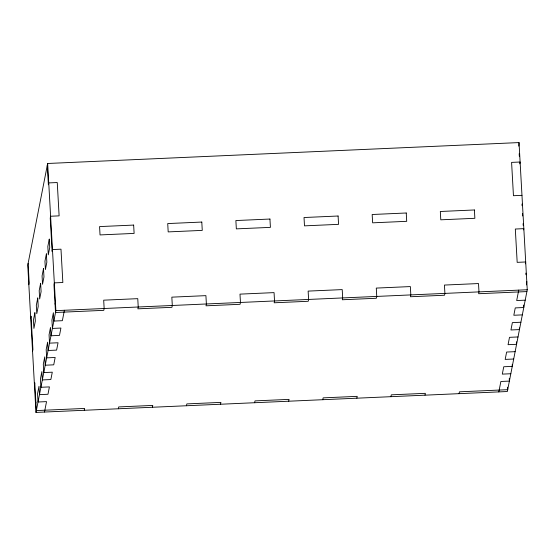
<?xml version="1.0" encoding="UTF-8"?>
<svg xmlns="http://www.w3.org/2000/svg" width="555" height="555" viewBox="0 0 555 555"><rect width="100%" height="100%" fill="white"/><g stroke="black" fill="none" stroke-linecap="round" stroke-linejoin="round"><path stroke-width="0.83" d="M47.654 163.482L27.75 265.255L35.978 412.421L507.346 391.518L527.25 289.745L519.022 142.579L47.654 163.482L55.882 310.647L35.978 412.421M28.839 284.694L29.193 282.856L28.111 263.417M30.698 318.015L31.059 316.177L32.925 349.497L32.565 351.336M34.424 384.657L34.785 382.818L36.339 410.582L84.61 408.445L84.249 410.284M35.513 404.089L35.874 402.25M55.056 304.154L55.417 302.315M44.497 412.046L46.537 401.619L38.017 402L37.553 393.668L38.989 386.315L39.454 394.64L47.973 394.265L49.409 386.904L40.897 387.286L40.425 378.954L41.868 371.593L42.333 379.925L50.852 379.551L52.288 372.19L43.769 372.571L43.304 364.24L44.747 356.879L45.212 365.211L53.731 364.836L55.167 357.475L46.648 357.857L46.183 349.525L47.619 342.164L48.084 350.496L56.603 350.122L58.046 342.761L49.527 343.143L49.062 334.811L50.498 327.45L50.963 335.782L59.482 335.407L60.918 328.047L52.406 328.421L51.934 320.096L53.377 312.736L53.842 321.067L62.361 320.686L64.401 310.266M118.326 408.771L118.687 406.933L152.764 405.421L152.403 407.259M186.473 405.747L186.834 403.908L220.911 402.396L220.55 404.234M254.627 402.729L254.988 400.89L289.058 399.378L288.697 401.216M322.774 399.704L323.135 397.866L357.212 396.353L356.851 398.192M390.928 396.679L391.282 394.841L425.359 393.335L424.998 395.174M459.075 393.662L459.436 391.823L507.707 389.679L507.568 387.182M519.022 142.579L518.759 146.111M519.751 163.857L520.111 162.018L511.592 162.393L513.451 195.714L521.971 195.332M523.594 229.881L523.837 228.653L515.317 229.035L517.177 262.355L525.696 261.974L525.335 263.812M498.827 391.899L500.867 381.472L509.386 381.098L509.247 378.6M518.731 290.119L516.691 300.539L525.21 300.165M526.785 281.413L526.515 284.916M55.882 310.647L527.25 289.745M526.889 291.583L478.618 293.72L478.979 291.881L478.514 283.55L444.437 285.062L444.902 293.394L444.541 295.232L410.464 296.745L410.825 294.906L410.36 286.574L376.283 288.087L376.755 296.419L376.394 298.257L342.317 299.762L342.678 297.924L342.213 289.599L308.136 291.104L308.601 299.436L308.24 301.275L274.17 302.787L274.524 300.949L274.059 292.617L239.989 294.129L240.454 302.461L240.093 304.3L206.016 305.812L206.377 303.974L205.912 295.642L171.835 297.154L172.3 305.479L171.946 307.317L137.869 308.83L138.23 306.991L137.765 298.659L103.688 300.172L104.153 308.504L103.792 310.342L55.521 312.486L53.967 284.715L54.328 282.877L62.847 282.502L60.981 249.181L52.461 249.556L52.108 251.394L50.241 218.073L50.602 216.235L59.121 215.86L57.255 182.54L48.736 182.914L48.375 184.76L47.293 165.321M522.331 314.879L513.819 315.261L515.255 307.9L523.774 307.525L523.636 305.021M520.895 322.24L512.376 322.615L510.94 329.975L519.459 329.594L519.362 327.929M518.016 336.954L509.497 337.329L508.061 344.69L516.58 344.308L516.441 341.811M515.144 351.669L506.625 352.043L505.182 359.404L513.701 359.023M510.822 373.737L502.31 374.119L503.746 366.758L512.265 366.383L512.168 364.718M519.182 153.714L519.327 156.246M521.991 204.011L522.088 205.718M522.519 213.404L522.664 215.971M523.094 223.658L523.192 225.372M525.856 273.109L525.953 274.801M34.875 312.729L33.439 320.089L33.904 328.414L35.34 321.061L34.875 312.729M37.754 298.014L36.311 305.375L36.783 313.7L38.219 306.346L37.754 298.014M40.633 283.3L39.19 290.66L39.655 298.985L41.098 291.632L40.633 283.3M43.505 268.585L42.069 275.939L42.534 284.271L43.97 276.917L43.505 268.585M46.384 253.871L44.948 261.225L45.413 269.557L46.849 262.203L46.384 253.871M49.263 239.156L47.82 246.51L48.292 254.842L49.728 247.488L49.263 239.156M133.651 225.08L99.574 226.593L100.039 234.925L134.116 233.412L133.651 225.08M201.798 222.055L167.721 223.568L168.186 231.9L202.263 230.387L201.798 222.055M269.945 219.038L235.875 220.55L236.34 228.875L270.41 227.37L269.945 219.038M338.099 216.013L304.022 217.525L304.487 225.857L338.564 224.345L338.099 216.013M406.246 212.995L372.169 214.501L372.641 222.832L406.711 221.32L406.246 212.995M474.4 209.97L440.323 211.483L440.788 219.815L474.865 218.302L474.4 209.97"/></g></svg>
